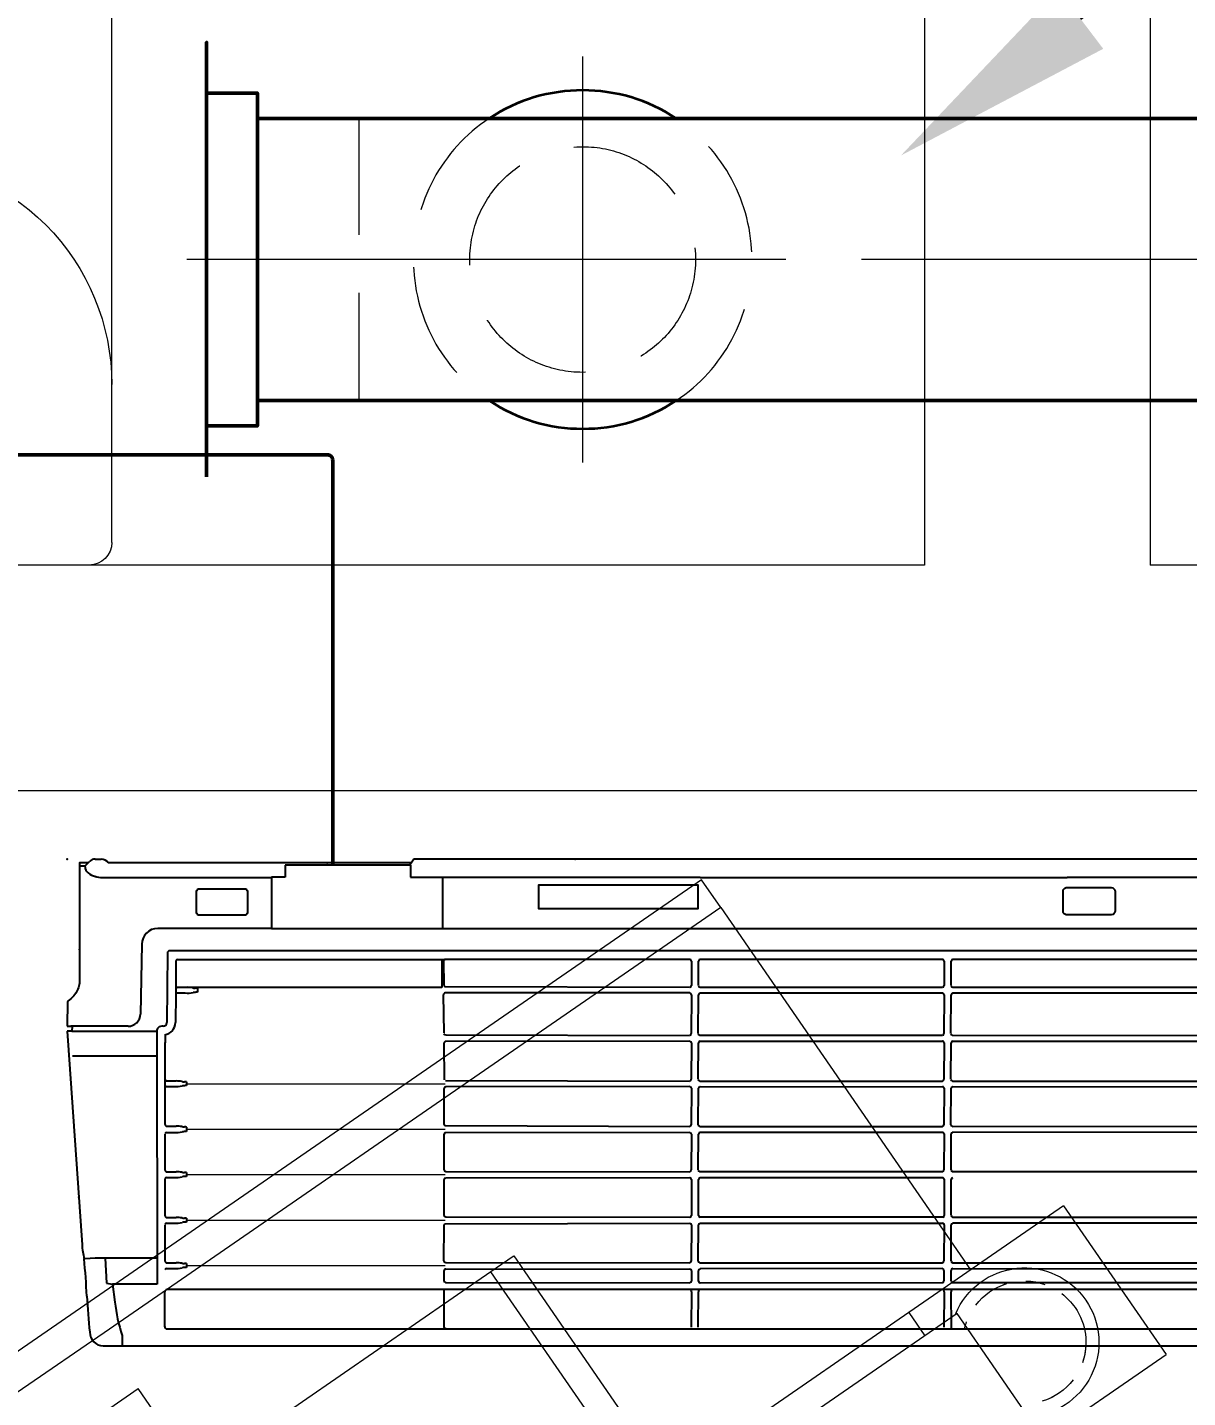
# Model space of a CAD drawing. Header units: millimetres. Extents: x -160614 to 59925, y -157025 to 0.
# Drawn here: x -50250 to -49736, y -112132 to -111524 of the extents above; entities that cross this region are included whole.
import ezdxf
from ezdxf import colors
from ezdxf.entities.mleader import LeaderData, LeaderLine
from ezdxf.math import Vec2, Vec3

# ---------------------------------------------------------------- set-up
doc = ezdxf.new("R2010")
doc.units = ezdxf.units.MM
doc.header["$LTSCALE"] = 8
doc.linetypes.add('AXES', pattern=[50.800000000000004, 31.75, -6.35, 6.35, -6.35])
doc.linetypes.add('CACHE', pattern=[9.524999999999999, 6.35, -3.175])
doc.layers.get('0').update_dxf_attribs({"color": 9, "lineweight": 5})
for name, color, linetype, lineweight in [('72_EGR_EQP_TAG', 9, 'Continuous', 5), ('LOADING', 9, 'Continuous', 5), ('SANIT', 9, 'Continuous', 5), ('Walls', 9, 'Continuous', 5)]:
    doc.layers.add(name, color=color, linetype=linetype, lineweight=lineweight)
for name, color, linetype in [('A-EXH', 1, 'Continuous'), ('A-EXH-registers', 1, 'Continuous'), ('A-EXH-thin', 8, 'Continuous'), ('A-Wall-cmu-patt', 9, 'Continuous'), ('AC-EXHAUST-TXT', 25, 'Continuous'), ('DVM_INDOOR', 9, 'Continuous'), ('DVM_UNIT_BP', 9, 'Continuous'), ('DVM_UNIT_DP', 9, 'Continuous'), ('DVM_UNIT_LP', 9, 'Continuous'), ('REF', 42, 'Continuous')]:
    doc.layers.add(name, color=color, linetype=linetype)
doc.layers.get('0').off()
doc.layers.get('0').freeze()
doc.styles.add('ROMAND', font='romand.shx')

# ---------------------------------------------------------------- blocks, each defined once
blk = doc.blocks.new('mmmm')
at = {"layer": 'DVM_INDOOR', "color": 0}
for p, q in [((118.9183613999255, -9.266134002234267), (118.9183613999242, -9.937961232234292)), ((119.1149681999241, -10.06340630223431), (119.1148974002668, -9.267546620952269)), ((118.9257821999241, -9.273925315992663), (118.9257821999241, -9.674221132234292)), ((118.9463617999242, -9.926362932234289), (118.9463617999242, -9.289498762234292)), ((118.9553617999242, -9.294369432234314), (118.9553617999242, -10.03645283223429)), ((119.0813367599519, -9.72049496902158), (119.0813408999242, -9.621373632206375)), ((119.08373166191, -9.72042436955903), (119.0838050999241, -9.621378432206374)), ((118.9588624999242, -9.62142743223429), (118.9588617999242, -9.72036573223429)), ((118.9701437999241, -9.720365632206374), (118.9701302547888, -9.621392796577732)), ((118.9701437999241, -9.72036573223429), (118.9701302547888, -9.621392896605649)), ((118.9724239959387, -9.720363844327006), (118.9724265999241, -9.621460632206373)), ((118.9895266655992, -9.720552156995241), (118.9895531999242, -9.621460232206372)), ((118.9918646999192, -9.720365732206455), (118.9919170999242, -9.621460232206372)), ((119.007996225952, -9.7205164445029), (119.007996225952, -9.621411029529389)), ((119.0102020999192, -9.720365882234379), (119.0102591999241, -9.62145713220637)), ((119.0263138999241, -9.720516594530826), (119.0261808999242, -9.621456260900072)), ((119.0287543807835, -9.621413039799627), (119.0286591249192, -9.720365882220444)), ((119.0446760807835, -9.621412168493327), (119.0445922950595, -9.720501917835032)), ((119.0628909950595, -9.720501967835034), (119.0628909950595, -9.621525473542599)), ((119.0654411999241, -9.621434832206369), (119.0653885999192, -9.720340832206453)), ((119.0893854895313, -9.72049745462025), (119.0893854895313, -9.621546480644206)), ((118.9257821999241, -9.822427832234292), (118.9257821999241, -9.674221132234292)), ((119.1076594999242, -9.720963432206299), (119.0930404047839, -9.721055846605726)), ((118.9588668911435, -9.724559656669308), (118.9588750999241, -9.822501632234287)), ((118.9694476999241, -9.721064832234292), (118.9595617999242, -9.721064832234292)), ((118.9595617999257, -9.723944932234208), (118.9694476999241, -9.72394493223429)), ((118.9701437999241, -9.822365632206372), (118.9701437999241, -9.724643832206374)), ((118.9701437999241, -9.822365732234289), (118.9701437999241, -9.72464393223429)), ((118.9724239999192, -9.822365732206453), (118.9724239999192, -9.72459366565012)), ((118.9888384855551, -9.721148644502884), (118.9731239999192, -9.721064732206454)), ((118.9731239999208, -9.72394483220637), (118.9888384855551, -9.724028744502883)), ((118.9895266695798, -9.822554044874689), (118.9895266695798, -9.724659411720545)), ((118.9918646999192, -9.822365732206453), (118.9919170999242, -9.724643432206372)), ((119.0072838999241, -9.721148644502884), (118.9925646999192, -9.721064732206456)), ((118.9925646999208, -9.72394483220637), (119.0072838999241, -9.724028744502883)), ((119.0079764999242, -9.8225164445029), (119.0079764999242, -9.724601505456027)), ((119.0102020999192, -9.822365832248332), (119.0102591999242, -9.72464003220643)), ((119.0256212999242, -9.721148794530809), (119.0109020999192, -9.721064882234382)), ((119.0109020999208, -9.723944982234295), (119.0256212999241, -9.724028894530807)), ((119.0263138999241, -9.82251654454478), (119.0263067047888, -9.724609608902167)), ((119.0287119749241, -9.724626882220361), (119.0287401999192, -9.822365982248373)), ((119.0438996950595, -9.721134117835016), (119.0293591249192, -9.721064882220446)), ((119.0293591249208, -9.723944982220361), (119.0438996950595, -9.724014217835014)), ((119.0445805123786, -9.724543505189043), (119.0445927450595, -9.822518617835032)), ((119.0470106749242, -9.724626932220364), (119.0470388999192, -9.822365832220413)), ((119.0476578249208, -9.723945032220364), (119.0623044036932, -9.723912076640332)), ((119.0621983950595, -9.721134167835018), (119.0477709999242, -9.721081632206372)), ((119.0629898085579, -9.72449279101169), (119.0629809222635, -9.822440249109363)), ((119.0654035999192, -9.822365732234369), (119.0654414499242, -9.724601832206373)), ((119.0806291700595, -9.721109067821025), (119.0660885999192, -9.721039832206456)), ((119.0660885999208, -9.723919932206371), (119.0806291700595, -9.723989167821024)), ((119.0813545950595, -9.822541017835032), (119.0813419620022, -9.724549305849854)), ((119.08373486191, -9.72463536955903), (119.0838189749192, -9.822365732178524)), ((119.0886928895313, -9.721129654620235), (119.08443166191, -9.721123369559031)), ((119.0844316619115, -9.724003469558948), (119.0886928895313, -9.724009754620232)), ((119.0894728025406, -9.822438817239743), (119.089378294396, -9.724590468991591)), ((119.0930404047855, -9.723935946605641), (119.1073925352431, -9.724044432206371)), ((118.9183613999242, -9.785817721860116), (118.9183613999242, -9.930723831243215)), ((118.9257821999241, -9.822427832234292), (118.9257821999241, -9.926444527404373)), ((118.9694476999241, -9.823064832234289), (118.9595617999242, -9.82306483223429)), ((118.9595617999257, -9.825944932234208), (118.9694476999241, -9.825944932234288)), ((118.9888384855551, -9.823148644502885), (118.9731239999192, -9.823064732206454)), ((118.9731239999208, -9.82594483220637), (118.9888384855551, -9.826028744502883)), ((119.0072838999241, -9.823148644502885), (118.9925646999192, -9.823064732206456)), ((118.9925646999208, -9.825944832206371), (119.0072838999241, -9.826028744502883)), ((119.0256212999242, -9.823148744544762), (119.0109020999192, -9.823064832248335)), ((119.0109020999208, -9.825944932248248), (119.0256212999241, -9.82602884454476)), ((119.0439001450595, -9.823150817835016), (119.0294401999192, -9.823064982248374)), ((119.0294401999208, -9.82594508224829), (119.0439001450595, -9.826030917835014)), ((119.0622867078602, -9.823039030246276), (119.0477388999192, -9.823064832220416)), ((119.0477388999208, -9.825944932220331), (119.0622867078602, -9.825919130246275)), ((119.0806619950595, -9.823173217835016), (119.0661035999192, -9.82306473223437)), ((119.0661035999208, -9.825944832234285), (119.0806619950594, -9.826053317835015)), ((119.0887802025406, -9.823071017239727), (119.0845189749192, -9.823064732178524)), ((119.0845189749208, -9.82594483217844), (119.0887802025406, -9.825951117239725)), ((119.1073925352431, -9.823164332206373), (119.0930404047839, -9.823055846605726)), ((119.0930404047855, -9.825935946605641), (119.1073925352431, -9.82604443220637)), ((118.9588649999241, -9.826576832234288), (118.9588617999242, -9.925301832234291)), ((118.9698269999242, -9.925295652206373), (118.9701437999241, -9.826643832206374)), ((118.9698269999242, -9.925295752234288), (118.9701437999241, -9.826643932234289)), ((118.9724271999192, -9.826576732206453), (118.9724239999192, -9.925301732206451)), ((118.9892848999242, -9.92512163223427), (118.9895345855551, -9.826727744502882)), ((118.9918678999192, -9.826576732206453), (118.9920306999241, -9.925121632234292)), ((119.0078291999291, -9.92519946453072), (119.0079799999242, -9.826727744502882)), ((119.0102052999192, -9.826576832248332), (119.010377105204, -9.925121732234294)), ((119.0259914999241, -9.925121632234292), (119.0263067047888, -9.82660955891612)), ((119.0287433999192, -9.826576982248373), (119.0288333999241, -9.925121632234292)), ((119.0445062380549, -9.925121732234294), (119.0445850999241, -9.826594832206373)), ((119.0470420999192, -9.826576832220413), (119.0471699999241, -9.925121632234292)), ((119.0627644892874, -9.925217773444484), (119.0629809222517, -9.826569215304279)), ((119.0656575999242, -9.925295792234293), (119.0654409999241, -9.826618032206374)), ((119.0812104999241, -9.92512163223429), (119.0813395999241, -9.826565832234293)), ((119.0839228999241, -9.925121732234294), (119.0838199999241, -9.826502432234292)), ((119.0893972985693, -9.925228279531156), (119.0894722881714, -9.826600186887628)), ((118.9588617999242, -10.03330193223429), (118.9588617999242, -9.925301832234291)), ((118.9256380999242, -9.92644509874026), (118.9463617999242, -9.926362932234289)), ((118.9256380999242, -9.93929553223429), (118.9256380999242, -9.92644509874026)), ((118.9463617999242, -9.995480632234292), (118.9463617999242, -9.926362932234289)), ((118.9588617999242, -9.92670177892658), (118.9701554999241, -9.92670177892658)), ((118.9595556913493, -9.926001805580436), (118.9694708999241, -9.925901702234288)), ((118.9701554999241, -9.92670177892658), (118.9701907999242, -10.03338853223429)), ((118.973132083629, -9.926158086466918), (118.9885865999241, -9.92582173223429)), ((118.9927245913493, -9.925821605580436), (119.0074730999291, -9.925805414530721)), ((119.0110743999242, -9.92582173223429), (119.0253030999241, -9.92582173223429)), ((119.0296454999242, -9.92582173223429), (119.0437019999242, -9.92582173223429)), ((119.0478350999242, -9.925820932234291), (119.0620911999242, -9.925821732234292)), ((119.0663873999242, -9.925821732234292), (119.0804662999241, -9.926026832234292)), ((119.0846313999242, -9.92582173223429), (119.0887071999241, -9.925821732234292)), ((119.0925396999241, -9.925901792234292), (119.1068999470414, -9.92590179174318)), ((118.9183613999242, -9.937961232234292), (118.9208617999242, -9.93958363223429)), ((118.9198617999242, -9.93893477605128), (118.9198617999242, -10.06142173223429)), ((118.9208617999242, -9.939378932234293), (118.9256380999242, -9.93929553223429)), ((118.9208617999242, -9.939378932234293), (118.9208617999242, -9.989878132234292)), ((118.9208617999242, -9.989878132234292), (118.9256380999242, -9.989961532234291)), ((118.9256380999242, -9.989961532234291), (118.9256380999242, -9.995432144029678)), ((118.9256380999242, -9.995432144029678), (118.9463617999242, -9.995480632234292)), ((118.9257821999241, -10.06378623223429), (118.9257821999241, -9.995432481187148)), ((118.9463617999242, -9.995480632234292), (118.9463617999242, -10.04134473223429)), ((118.9701536169814, -10.03409437326685), (118.9701277392322, -10.02954877226466)), ((118.9704872997154, -10.02538145343031), (118.9721611996873, -10.02538140343031)), ((118.9723998889554, -10.03411396057275), (118.9723871997155, -10.03034246343031)), ((119.0082952999242, -10.02971228969075), (119.0098429999241, -10.02971223969074)), ((119.0265438664967, -10.02971228223429), (119.0284046999241, -10.0297122221182)), ((119.0449806999873, -10.02971228223429), (119.0465283999873, -10.02971223223429)), ((119.0634227525945, -10.02971228223429), (119.0649704525945, -10.02971223223429)), ((119.0817239999873, -10.02971228223429), (119.0832716999873, -10.02971223223429)), ((118.9595556913493, -10.03400190558044), (118.9695388141602, -10.03408715095198)), ((118.9694531996429, -10.03408826450235), (118.9731081998392, -10.0341201419763)), ((118.9731081998392, -10.0341201419763), (118.9844053999241, -10.03421873223429)), ((119.0079575999242, -10.03771954969074), (119.0079357394409, -10.03387960852509)), ((119.0101951999241, -10.03771945969073), (119.0101951999241, -10.03467329969074)), ((119.0262061664967, -10.03771954223429), (119.0261843060134, -10.03387960106864)), ((119.0287568999241, -10.03771953223427), (119.0287568999241, -10.03467337223429)), ((119.0446429999873, -10.03771954223429), (119.0446211395041, -10.03387960106864)), ((119.0468805999873, -10.03771945223427), (119.0468805999873, -10.03467329223429)), ((119.0630850525945, -10.03771954223429), (119.0630631921112, -10.03387960106864)), ((119.0653226525945, -10.03771945223427), (119.0653226525945, -10.03467329223429)), ((119.0813862999873, -10.03771954223429), (119.0813644395041, -10.03387960106864)), ((119.0836238999873, -10.03771945223427), (119.0836238999873, -10.03467329223429)), ((118.9563530733978, -10.03747409415744), (118.9843748999241, -10.03771863223429)), ((118.9878617999242, -10.04175233223429), (119.0899818999242, -10.04162653223429)), ((118.9878617999242, -10.05333520849206), (118.9878617999242, -10.04175233223429)), ((118.9893140020215, -10.03842120367593), (118.9925018999242, -10.03841626969074)), ((119.0072602361591, -10.03841955216295), (118.992415850816, -10.03840245641788)), ((118.9978909999242, -10.04175233223429), (118.9978917999242, -10.07577313223429)), ((119.0072690512265, -10.03852713223429), (119.0109134999242, -10.03852713223429)), ((119.0255142999242, -10.03841949969075), (119.0107375345606, -10.03841949969075)), ((119.0439523427499, -10.03841949969074), (119.0294196999242, -10.03841954969075)), ((119.0624193713406, -10.03841888523862), (119.0474229346238, -10.03840244227836)), ((119.0806944999241, -10.03841949969075), (119.0660569999241, -10.03841949969075)), ((119.0794922999242, -10.04183553223429), (119.0795301468582, -10.06665594988979)), ((119.0899818999242, -10.04162653223429), (119.0899818999242, -10.05958293223429)), ((118.9527483592823, -10.04784374225281), (118.9809490619563, -10.04833599375851)), ((118.9858617999242, -10.05333523223429), (118.9858617999242, -10.07645363223429)), ((118.9878617999242, -10.07600910223429), (118.9878617999242, -10.05333523223429)), ((119.1107362999241, -10.05575963223429), (119.1145353999242, -10.05573908381044)), ((119.0794922999242, -10.06264903223429), (119.0896185999242, -10.06199453223429)), ((119.0896185999242, -10.06199453223429), (119.0899818999242, -10.05958293223429)), ((119.0899818999242, -10.05958293223429), (119.0972312999242, -10.05867333223429)), ((118.9183617999242, -10.06667913223429), (118.9183617999242, -10.06416443223424)), ((118.9208617999242, -10.07042183223429), (118.9192404999241, -10.06880053223429)), ((119.0795301468582, -10.06665594988979), (119.0797389999241, -10.07065043223429)), ((118.9212015999241, -10.07039833223429), (118.9212015999241, -10.07292173223429)), ((118.9878617999242, -10.07792170223429), (119.0740709999242, -10.07189338223429)), ((118.9760043999237, -10.07783095223408), (118.9858617999242, -10.07792174223429)), ((118.9858617999242, -10.07597416223429), (118.9878617999242, -10.07600910223429)), ((118.9858617999242, -10.07792174223429), (118.9858617999242, -10.07597416223429)), ((118.9878617999242, -10.07600910223429), (118.9878617999242, -10.07792170223429))]:
    blk.add_line(p, q, dxfattribs=at)
at = {"layer": 'DVM_INDOOR', "color": 0, "lineweight": 0}
for p, q in [((119.0090691499242, -10.02971226469075), (119.0090691499242, -9.925320384722353)), ((119.0274742832104, -10.02971225217625), (119.0274742832104, -9.925320372207855)), ((119.0457545499873, -10.02971225723429), (119.0457545499873, -9.925320377265898)), ((119.0641966025945, -10.02971225723429), (119.0641966025945, -9.925320377265898)), ((119.0824978499873, -10.02971225723429), (119.0824978499873, -9.925320377265898))]:
    blk.add_line(p, q, dxfattribs=at)
at = {"layer": 'DVM_INDOOR', "color": 0}
for points in [[(119.0921995999242, -9.293316352294758), (119.0921994999241, -10.03752723229476, 0.4165650348488436), (119.0932578555747, -10.03857713223429), (119.1070196999242, -10.03857713223429, 0.4141745104832969), (119.1080697999282, -10.03752717223429), (119.1080697999242, -9.293316312234293, 0.4142213729846091), (119.1070198119243, -9.292266352234131), (119.0932594999241, -9.29226635223429, 0.4100741874679012), (119.0921995724927, -9.293311383294913, 0.4100741874679012)], [(118.9298704258241, -9.674378132234292), (118.9298704258241, -9.656465432234292, -0.414213562373095), (118.9314053999241, -9.654930458134292), (118.9393181999242, -9.654930458134292, -0.4142086203632782), (118.9408531999241, -9.656465432234292), (118.9408531999241, -9.674378132234292, -0.414213562373095), (118.9393181999242, -9.67591313223429), (118.9314053999241, -9.67591313223429, -0.414218504400182), (118.9298704258241, -9.674378132234292, 8.436553286073726e-06)], [(118.9303365766279, -10.02454254650379), (118.9303365766279, -10.00630650481881, -0.4026137268762937), (118.9314156579167, -10.00518363628322), (118.9399285657078, -10.00518363628322, -0.4449267330822314), (118.9410514342433, -10.00630650481881), (118.9410514342433, -10.02454254650379, -0.414234498250559), (118.9399285657078, -10.02566533478068), (118.9314156579167, -10.02566533478068, -0.4425506072560349), (118.9303365766279, -10.02454254650379)], [(118.9198617999242, -10.06942177096629), (118.9198617999242, -10.07292180223429), (118.9672275999242, -10.07292194223429, -0.1261767552943001), (118.9719902087055, -10.07414326215731, -0.1228802749812395), (118.9755825999242, -10.07746712223429, 0.1414693895722469), (118.9760082516457, -10.07783174879674)]]:
    blk.add_lwpolyline(points, format="xyb", dxfattribs=at)
blk.add_lwpolyline([(118.9294054999242, -9.823350032234291), (118.9384407999242, -9.823352732234293), (118.9384407999242, -9.887490632234291), (118.9287898999241, -9.887493732234292), (118.9287898999241, -9.823349832234289), (118.9294054999242, -9.823350032234291)], dxfattribs=at)
for centre, radius, start, end in [((118.9595613308659, -9.72036530124826), 0.0006995311432915249, 180.0434909321025, 270.0384186738708), ((118.9694437974534, -9.72036329257565), 0.0006999355814824518, 273.4481837163787, 354.322852549522), ((118.9694437974534, -9.720363392603568), 0.0006999355814824518, 273.4481837163787, 354.322852549522), ((118.973123530861, -9.720365201220423), 0.0006995311432915249, 180.0434909321025, 270.0384186738708), ((118.9888345830844, -9.72044720487216), 0.0006999355814824518, 273.4481837163787, 354.322852549522), ((118.992564230861, -9.720365201220424), 0.0006995311432915249, 180.0434909321025, 270.0384186738708), ((119.0072799974534, -9.72044720487216), 0.0006999355814824518, 273.4481837163787, 354.322852549522), ((119.010901630861, -9.720365351248349), 0.0006995311432915249, 180.0434909321025, 270.0384186738708), ((119.0256173974534, -9.720447354900084), 0.0006999355814824518, 273.4481837163787, 354.322852549522), ((119.029358655861, -9.720365351234413), 0.0006995311432915249, 180.0434909321025, 270.0384186738708), ((119.0438957925887, -9.720432678204292), 0.0006999355814824518, 273.4481837163787, 354.322852549522), ((119.0477705308659, -9.720382101220341), 0.0006995311432915249, 180.0434909321025, 270.0384186738708), ((119.0621944925887, -9.720432728204294), 0.0006999355814824518, 273.4481837163787, 354.322852549522), ((119.066088130861, -9.720340301220423), 0.0006995311432915249, 180.0434909321025, 270.0384186738708), ((119.0806252675887, -9.720407628190301), 0.0006999355814824518, 273.4481837163787, 354.322852549522), ((119.0844311928518, -9.720423838572998), 0.0006995311432915249, 180.0434909321025, 270.0384186738708), ((119.0886889870606, -9.72042821498951), 0.0006999355814824518, 273.4481837163787, 354.322852549522), ((119.0929063868349, -9.720368943547939), 0.0006998547145344428, 172.3726353458215, 281.0399827033374), ((118.9595615858069, -9.724644828939534), 0.000699896738079889, 89.98247167908974, 174.424778858718), ((118.96944222782, -9.724646132418142), 0.000701321560304875, 9.9006846475682, 89.55294166001964), ((118.96944222782, -9.724646232446059), 0.000701321560304875, 9.9006846475682, 89.55294166001964), ((118.973123785802, -9.724644728911697), 0.000699896738079889, 89.98247167908974, 174.424778858718), ((118.988833013451, -9.724730044714653), 0.000701321560304875, 9.9006846475682, 89.55294166001964), ((118.9925328059607, -9.724562599016716), 0.0006185895703545696, 87.04456733504412, 185.9509183119715), ((119.00727842782, -9.724730044714654), 0.000701321560304875, 9.9006846475682, 89.55294166001964), ((119.0108702059607, -9.72456274904464), 0.0006185895703545696, 87.04456733504412, 185.9509183119715), ((119.02561582782, -9.724730194742579), 0.000701321560304875, 9.9006846475682, 89.55294166001964), ((119.0293272309607, -9.724562749030705), 0.0006185895703545696, 87.04456733504412, 185.9509183119715), ((119.0438942229553, -9.724715518046786), 0.000701321560304875, 9.9006846475682, 89.55294166001964), ((119.0476259309607, -9.724562799030705), 0.0006185895703545696, 87.04456733504412, 185.9509183119715), ((119.0622989315891, -9.724613376852101), 0.000701321560304875, 9.9006846475682, 89.55294166001964), ((119.0660567059607, -9.724537699016714), 0.0006185895703545696, 87.04456733504412, 185.9509183119715), ((119.0806236979553, -9.724690468032795), 0.000701321560304875, 9.9006846475682, 89.55294166001964), ((119.0844314477927, -9.724703366264274), 0.000699896738079889, 89.98247167908974, 174.424778858718), ((119.0886874174272, -9.724711054832003), 0.000701321560304875, 9.9006846475682, 89.55294166001964), ((119.0929571576827, -9.724713293668806), 0.0007817918755797954, 83.88741728167412, 165.70088231311), ((118.9595613308659, -9.82236530124826), 0.0006995311432915249, 180.0434909321025, 270.0384186738708), ((118.9595615858069, -9.826644828939534), 0.000699896738079889, 89.98247167908974, 174.424778858718), ((118.96944222782, -9.826646132418142), 0.000701321560304875, 9.9006846475682, 89.55294166001964), ((118.96944222782, -9.826646232446059), 0.000701321560304875, 9.9006846475682, 89.55294166001964), ((118.9694437974534, -9.82236329257565), 0.0006999355814824518, 273.4481837163787, 354.322852549522), ((118.9694437974534, -9.822363392603565), 0.0006999355814824518, 273.4481837163787, 354.322852549522), ((118.973123530861, -9.822365201220423), 0.0006995311432915249, 180.0434909321025, 270.0384186738708), ((118.973123785802, -9.826644728911697), 0.000699896738079889, 89.98247167908974, 174.424778858718), ((118.988833013451, -9.826730044714651), 0.000701321560304875, 9.9006846475682, 89.55294166001964), ((118.9888345830844, -9.82244720487216), 0.0006999355814824518, 273.4481837163787, 354.322852549522), ((118.992564230861, -9.822365201220425), 0.0006995311432915249, 180.0434909321025, 270.0384186738708), ((118.9925644858019, -9.826644728911699), 0.000699896738079889, 89.98247167908974, 174.424778858718), ((119.00727842782, -9.826730044714655), 0.000701321560304875, 9.9006846475682, 89.55294166001964), ((119.0072799974534, -9.82244720487216), 0.0006999355814824518, 273.4481837163787, 354.322852549522), ((119.010901630861, -9.822365301262302), 0.0006995311432915249, 180.0434909321025, 270.0384186738708), ((119.010901885802, -9.826644828953576), 0.000699896738079889, 89.98247167908974, 174.424778858718), ((119.02561582782, -9.826730144756532), 0.000701321560304875, 9.9006846475682, 89.55294166001964), ((119.0256173974534, -9.822447304914038), 0.0006999355814824518, 273.4481837163787, 354.322852549522), ((119.029439730861, -9.822365451262343), 0.0006995311432915249, 180.0434909321025, 270.0384186738708), ((119.029439985802, -9.826644978953617), 0.000699896738079889, 89.98247167908974, 174.424778858718), ((119.0438946729553, -9.826732218046786), 0.000701321560304875, 9.9006846475682, 89.55294166001964), ((119.0438962425887, -9.822449378204292), 0.0006999355814824518, 273.4481837163787, 354.322852549522), ((119.047738430861, -9.822365301234385), 0.0006995311432915249, 180.0434909321025, 270.0384186738708), ((119.047738685802, -9.826644828925659), 0.000699896738079889, 89.98247167908974, 174.424778858718), ((119.0622810786687, -9.82662085375479), 0.0007017460866991923, 4.2199621482409, 89.54038593187487), ((119.0622828053895, -9.822337590615552), 0.0006999355814824518, 273.4481837163787, 354.322852549522), ((119.066103130861, -9.822365201248338), 0.0006995311432915249, 180.0434909321025, 270.0384186738708), ((119.066103385802, -9.826644728939613), 0.000699896738079889, 89.98247167908974, 174.424778858718), ((119.0806565229553, -9.826754618046785), 0.000701321560304875, 9.9006846475682, 89.55294166001964), ((119.0806580925887, -9.822471778204292), 0.0006999355814824518, 273.4481837163787, 354.322852549522), ((119.084518505861, -9.822365201192492), 0.0006995311432915249, 180.0434909321025, 270.0384186738708), ((119.084518760802, -9.826644728883766), 0.000699896738079889, 89.98247167908974, 174.424778858718), ((119.0887747304364, -9.826652417451497), 0.000701321560304875, 9.9006846475682, 89.55294166001964), ((119.0887763000698, -9.822369577609003), 0.0006999355814824518, 273.4481837163787, 354.322852549522), ((119.0929571576827, -9.826713293668806), 0.0007817918755797954, 83.88741728167412, 165.70088231311), ((119.0929063868349, -9.82236894354794), 0.0006998547145344428, 172.3726353458215, 281.0399827033374), ((118.9595515727994, -9.925306042331368), 0.0006897857234468317, 179.6502938762108, 270.8495283949654), ((118.9691168014897, -9.92528601537524), 0.0007101639584782467, 299.9084143656617, 359.2216731041816), ((118.9691168014897, -9.92528611540316), 0.0007101639584782467, 299.9084143656617, 359.2216731041816), ((118.9731137727944, -9.925305942303531), 0.0006897857234468317, 179.6502938762108, 270.8495283949654), ((118.9885239726843, -9.925092549288534), 0.0007614828179331575, 286.7477003686853, 357.8111976024346), ((118.9927204727993, -9.925125842331369), 0.0006897857234468317, 179.6502938762108, 270.8495283949654), ((119.0110668780792, -9.925125942331372), 0.0006897857234468317, 179.6502938762108, 270.8495283949654), ((119.025439733277, -9.925267582782585), 0.0005707433709222405, 256.1500067017942, 14.8162582653296), ((119.0295442981593, -9.92511796316778), 0.0007110082251242166, 180.3037273095312, 278.1830185553523), ((119.0435771854452, -9.924863230386421), 0.0009665942512321169, 277.4192114546181, 344.4944163862573), ((119.0478674618705, -9.92512599822912), 0.0006957346375587449, 182.8157008428413, 270.0772514797922), ((119.0620747369113, -9.925127686259447), 0.0006961884737242162, 274.4962034865502, 0.490017695200469), ((119.0662983038033, -9.925179170284933), 0.0006487094708012265, 189.0106655331308, 277.8941632268781), ((119.0802887002945, -9.925122295675491), 0.0009217998018832991, 281.106237800774, 0.03502149240934675), ((119.0845150835952, -9.925230893767024), 0.0006021790288479775, 169.5461430974074, 281.1372004253112), ((119.0883794757601, -9.924742668774659), 0.001127732715493626, 286.8941480039722, 334.4938469244202), ((119.0925603638357, -9.925556702577312), 0.0003457077791950044, 187.4825712320464, 266.573229960298), ((119.107039633413, -9.925059025659362), 0.0008745025590339209, 259.5674421859364, 10.36522297069861), ((119.0049095161494, -10.03160379653167), 0.03484243289806461, 172.7898587990234, 176.6187036691161), ((118.9671722428137, -10.02632497371818), 0.003297296072863303, 344.056360394298, 1.512103703930051), ((118.9957366963915, -10.02636728645488), 0.02526863664394459, 177.7639760201618, 179.7067650091478), ((118.9826280946924, -10.02557726151084), 0.01046872637197024, 178.9282716482809, 188.3030218656881), ((118.9617044109557, -10.02913499337839), 0.0107508120443183, 353.5512572535138, 10.77551227886664), ((119.0049802430224, -10.03065580997862), 0.003297296072863303, 344.056360394298, 1.512103703930051), ((119.0335446966002, -10.03069812271532), 0.02526863664394459, 177.7639760201618, 179.7067650091478), ((119.0203098949292, -10.02990809777128), 0.01046872637197024, 178.9282716482809, 188.3030218656881), ((119.0232288095949, -10.03065580252216), 0.003297296072863303, 344.056360394298, 1.512103703930051), ((119.0517932631728, -10.03069811525887), 0.02526863664394459, 177.7639760201618, 179.7067650091478), ((119.0388715949292, -10.02990817031482), 0.01046872637197024, 178.9282716482809, 188.3030218656881), ((119.0416656430856, -10.03065580252216), 0.003297296072863303, 344.056360394298, 1.512103703930051), ((119.0702300966634, -10.03069811525887), 0.02526863664394459, 177.7639760201618, 179.7067650091478), ((119.0569952949924, -10.02990809031482), 0.01046872637197024, 178.9282716482809, 188.3030218656881), ((119.0601076956927, -10.03065580252216), 0.003297296072863303, 344.056360394298, 1.512103703930051), ((119.0886721492706, -10.03069811525887), 0.02526863664394459, 177.7639760201618, 179.7067650091478), ((119.0754373475995, -10.02990809031482), 0.01046872637197024, 178.9282716482809, 188.3030218656881), ((119.0784089430855, -10.03065580252216), 0.003297296072863303, 344.056360394298, 1.512103703930051), ((119.1069733966634, -10.03069811525887), 0.02526863664394459, 177.7639760201618, 179.7067650091478), ((119.0937385949924, -10.02990809031482), 0.01046872637197024, 178.9282716482809, 188.3030218656881), ((118.9595617999242, -10.03330193223429), 0.0007000000000012704, 180, 269.5000000001385), ((118.969491258594, -10.03338975817323), 0.0006995424044054261, 266.8812548844691, 0.1004101580624941), ((118.9843616836706, -10.03921866462982), 0.005000133406303638, 7.930048841831015, 89.49868115798749), ((119.0427175163581, -10.03593463279211), 0.03484243289806461, 172.7898587990234, 176.6187036691161), ((118.9994251906823, -10.03388431965928), 0.01079886978160271, 355.810159670177, 12.99597362574209), ((119.0609660829306, -10.03593462533566), 0.03484243289806461, 172.7898587990234, 176.6187036691161), ((119.0179868906823, -10.03388439220283), 0.01079886978160271, 355.810159670177, 12.99597362574209), ((119.0794029164213, -10.03593462533566), 0.03484243289806461, 172.7898587990234, 176.6187036691161), ((119.0361105907455, -10.03388431220283), 0.01079886978160271, 355.810159670177, 12.99597362574209), ((119.0978449690284, -10.03593462533566), 0.03484243289806461, 172.7898587990234, 176.6187036691161), ((119.0545526433526, -10.03388431220283), 0.01079886978160271, 355.810159670177, 12.99597362574209), ((119.1161462164213, -10.03593462533566), 0.03484243289806461, 172.7898587990234, 176.6187036691161), ((119.0728538907455, -10.03388431220283), 0.01079886978160271, 355.810159670177, 12.99597362574209), ((118.9528617999242, -10.04134473223429), 0.006500000000001364, 180, 269.000000000129), ((118.9563619586305, -10.03647375606598), 0.001000377551016374, 178.8015178127406, 269.4910985862882), ((118.9843618737523, -10.0392185018422), 0.001499926172142098, 359.9988390503309, 89.50240614134499), ((118.988506153458, -10.03948543228539), 0.002657788779177111, 174.2365395543968, 219.2365359443274), ((118.9878617925805, -10.03975234996339), 0.001999982270915064, 224.9997860088414, 270.0002103818326), ((119.0072624581936, -10.03772930969702), 0.0006902120188054008, 270.3722686996984, 0.81769504273754), ((119.0108957546642, -10.03771999561194), 0.0007005549450192193, 179.956168997103, 256.9471531309003), ((119.0255110247661, -10.03772930224057), 0.0006902120188054008, 270.3722686996984, 0.81769504273754), ((119.0294574546642, -10.03772006815549), 0.0007005549450192193, 179.956168997103, 256.9471531309003), ((119.0439478582568, -10.03772930224057), 0.0006902120188054008, 270.3722686996984, 0.81769504273754), ((119.0475811547274, -10.03771998815549), 0.0007005549450192193, 179.956168997103, 256.9471531309003), ((119.0623899108639, -10.03772930224057), 0.0006902120188054008, 270.3722686996984, 0.81769504273754), ((119.0660232073345, -10.03771998815549), 0.0007005549450192193, 179.956168997103, 256.9471531309003), ((119.0806911582568, -10.03772930224057), 0.0006902120188054008, 270.3722686996984, 0.81769504273754), ((119.0843244547274, -10.03771998815549), 0.0007005549450192193, 179.956168997103, 256.9471531309003), ((118.980861865848, -10.05333520526411), 0.004999934076175603, 359.9996909404017, 89.00030721948893), ((119.0891221804661, -9.988332131684372), 0.07080707812915403, 276.5761787223426, 287.7735100695203), ((118.9217653087659, -10.06424430302496), 0.003404445884258443, 123.9952673857208, 178.6556757629663), ((118.9132234631941, -10.06329677986902), 0.01256827083860484, 344.2087150449109, 357.7681378401393), ((119.1093656957287, -10.06318752531129), 0.005606774170767329, 270.7317451356478, 357.7637448841945), ((118.9212475805785, -10.06670185187474), 0.002885870088381178, 179.5489218443241, 226.1862417307156), ((118.9214497392127, -10.06767544727707), 0.00303755105939813, 269.6220063584919, 324.0252465044385), ((118.9181912177163, -10.06477672261958), 0.007390009252593641, 320.6761620143592, 346.105789205498), ((119.0819517218698, -9.811577500028303), 0.2586839973311338, 272.8518748605004, 276.0911715996664), ((119.073667350187, -10.05025139454136), 0.02164575164810523, 271.0685129966103, 286.2910709842659), ((119.1680189161711, -11.19085784089619), 1.12330407549111, 93.736148444105, 94.50747716834583)]:
    blk.add_arc(centre, radius, start, end, dxfattribs=at)
at = {"layer": 'DVM_UNIT_BP'}
blk.add_point((118.9183617999242, -10.07792007849789), dxfattribs=at)
at = {"layer": 'DVM_UNIT_DP'}
for p in [(118.9198617999242, -9.972921732234292), (119.0548617999242, -10.07323651265935)]:
    blk.add_point(p, dxfattribs=at)
at = {"layer": 'DVM_UNIT_LP'}
for p in [(118.9183613999243, -9.87281076441709), (118.9548617999242, -10.07292168223429)]:
    blk.add_point(p, dxfattribs=at)
blk = doc.blocks.new('WC manta')
at = {"layer": 'SANIT'}
for p, q in [((-0.1200000000000032, 0.1899999999999835), (0.4100000000000383, 0.1899999999998698)), ((-0.1300000000000026, 0.1799999999999784), (-0.1300000000000021, -0.1800000000000352))]:
    blk.add_line(p, q, dxfattribs=at)
for centre, radius, start, end in [((-0.1200000000000028, 0.1799999999999784), 0.01, 90.00000000000281, 180), ((-0.05000000000000249, 0.08999999999997499), 0.1, 0, 90.0000000000015)]:
    blk.add_arc(centre, radius, start, end, dxfattribs=at)
blk = doc.blocks.new('ME15657-P')
for p, q in [((0.03999999999996362, 0.8841195715444883), (-0.03999999999996362, 0.8841195715444883)), ((-0.03999999999996362, 0.8691195715446156), (-0.03999999999996362, 0.8841195715444883)), ((0.03999999999996362, 0.8841195715444883), (0.03999999999996362, 0.8691195715446156)), ((-0.03999999999996362, 0.8008874166985152), (-0.03999999999996362, 0.8691195715446156)), ((0.03999999999996362, 0.8691195715446156), (0.03999999999996362, 0.8008874166985152)), ((0.2350000000001273, 0.8341437185781615), (0.03999999999996362, 0.8341437185781615)), ((0.2350000000001273, 0.8341437185781615), (0.2350000000001273, 0.7741437185782161)), ((0.2350000000001273, 0.8341437185781615), (0.25, 0.8341437185781615)), ((0.25, 0.8341437185781615), (0.25, 0.6341437185783434)), ((-0.03351383024983079, 0.8181922567864603), (0.02750558556317628, 0.8181922567864603)), ((0.02750558556317628, 0.8181922567864603), (0.02750558556317628, 0.5962845839039801)), ((0.03999999999996362, 0.8008874166985152), (0.02750558556317628, 0.8008874166985152)), ((0.03999999999996362, 0.8008874166985152), (0.03999999999996362, 0.57464265894032)), ((0.2350000000001273, 0.7741437185782161), (0.2350000000001273, 0.5052097357561252)), ((0.1599999999998545, 0.6709881670271898), (0.03999999999996362, 0.6709881670271898)), ((0.1599999999998545, 0.6709881670271898), (0.1599999999998545, 0.6707157599053062)), ((0.1599999999998545, 0.6707157599053062), (0.1599999999998545, 0.658695690508921)), ((0.03999999999996362, 0.658695690508921), (0.1599999999998545, 0.658695690508921)), ((0.1599999999998545, 0.658695690508921), (0.1599999999998545, 0.5007048020047478)), ((0.25, 0.6341437185783434), (0.25, 0.4558565480579091)), ((0.2350000000001273, 0.5052097357561252), (0.2350000000001273, 0.455602047924458)), ((-0.2039314390194704, 0.5007048020047478), (0.2060685609808388, 0.5007048020047478)), ((0.2060685609808388, 0.4607048020047841), (0.2060685609808388, 0.5007048020047478))]:
    blk.add_line(p, q)
for radius, start, end in [(0.03301296234130822, 90, 212.0543535815752), (0.03301296234130905, 327.3075573014079, 90), (0.02721488737423496, 90, 144.0000000048557), (0.02721488737423488, 72.00000000239405, 90), (0.02721488737423479, 125.9999999951443, 144.0000000048557), (0.02721488737423552, 35.99999999514432, 54.00000000485569), (0.02721488737423417, 162.000000002394, 197.999999997606), (0.02721488737423531, 0, 17.99999999760596), (0.02721488737423531, 342.000000002394, 17.99999999760596), (0.02721488737423417, 180, 197.999999997606), (0.02721488737423499, 318.3903482194836, 324.0000000048557), (0.0272148873742352, 318.3903482194836, 324.0000000048557)]:
    blk.add_arc((0, 0.8355262030145241), radius, start, end)
blk = doc.blocks.new('1stF')
at = {"layer": 'Walls', "color": 9}
for p, q in [((-49852.34296296962, -109942.6130425819, 0.1044569282078957), (-49852.34296296962, -111762.613042568, 0.1044569282078957)), ((-49752.34296296962, -109942.6130425818, 0.1044569282078957), (-49752.34296296962, -111762.613042568, 0.1044569282078957)), ((-49852.34296296962, -111762.613042568, 0.1044569282078957), (-51552.34296296962, -111762.6130425682, 0.1044569282078957)), ((-49652.34296296962, -111762.613042568, 0.1044569282078957), (-49752.34296296962, -111762.613042568, 0.1044569282078957)), ((-49652.34296296962, -111862.613042568, 0.1044569282078957), (-51552.34296296962, -111862.613042568, 0.1044569282078957))]:
    blk.add_line(p, q, dxfattribs=at)
at = {"layer": 'LOADING', "color": 9, "xscale": -1000, "yscale": 999.9999999999998, "zscale": 999.9999999999999, "rotation": 304.5943851136899}
blk.add_blockref('ME15657-P', (-50495.8222540039, -112581.4763518426), dxfattribs=at)
at = {"layer": 'SANIT', "color": 9, "xscale": -999.9999999999995, "yscale": 999.9999999999995, "zscale": 999.9999999999995, "rotation": 270}
blk.add_blockref('WC manta', (-50402.34296296962, -111632.613042568, 0.1044569282078957), dxfattribs=at)
blk = doc.blocks.new('HVACFF')
at = {"layer": 'A-EXH', "lineweight": 50, "ltscale": 1.014}
for p, q in [((-50003.75152695872, -111564.7481172558), (-50147.86900747515, -111564.7481172558)), ((-50003.75152695872, -111564.7481172558), (-50147.86900747515, -111564.7481172558)), ((-48386.41472718067, -111564.7481172558), (-50003.75152695872, -111564.7481172558)), ((-48386.41472718067, -111564.7481172558), (-50003.75152695872, -111564.7481172558)), ((-50003.75152695872, -111689.7481172558), (-50147.86900747515, -111689.7481172558)), ((-50003.75152695872, -111689.7481172558), (-50147.86900747515, -111689.7481172558)), ((-48386.41472718067, -111689.7481172558), (-50003.75152695872, -111689.7481172558)), ((-48386.41472718067, -111689.7481172558), (-50003.75152695872, -111689.7481172558))]:
    blk.add_line(p, q, dxfattribs=at)
blk.add_lwpolyline([(-50170.36900747515, -111723.4981172558), (-50170.36900747515, -111700.9981172558), (-50147.86900747515, -111700.9981172558), (-50147.86900747515, -111553.4981172558), (-50170.36900747515, -111553.4981172558), (-50170.36900747515, -111530.9981172558), (-50170.36900747515, -111700.9981172558)], dxfattribs=at)
blk.add_lwpolyline([(-50170.36900747515, -111723.4981172558), (-50170.36900747515, -111700.9981172558), (-50147.86900747515, -111700.9981172558), (-50147.86900747515, -111553.4981172558), (-50170.36900747515, -111553.4981172558), (-50170.36900747515, -111530.9981172558), (-50170.36900747515, -111700.9981172558)], dxfattribs=at)
at = {"layer": 'A-EXH-registers', "linetype": 'CACHE', "lineweight": 20, "ltscale": 1.014}
blk.add_circle((-50003.75152695872, -111627.2481172558), 50.000000000006, dxfattribs=at)
blk.add_circle((-50003.75152695872, -111627.2481172558), 50.000000000006, dxfattribs=at)
at = {"layer": 'A-EXH-registers', "lineweight": 35, "ltscale": 1.014}
for radius, start, end in [(74.99999999995882, 56.44269023710218, 123.5573097628978), (74.99999999995882, 56.44269023710218, 123.5573097628978), (75.0000000000614, 236.4426902371022, 303.5573097628978), (75.0000000000614, 236.4426902371022, 303.5573097628978)]:
    blk.add_arc((-50003.75152695872, -111627.2481172558), radius, start, end, dxfattribs=at)
at = {"layer": 'A-EXH-registers', "linetype": 'CACHE', "lineweight": 20, "ltscale": 1.014}
for start, end in [(123.5573097628978, 236.4426902371022), (123.5573097628978, 236.4426902371022), (303.5573097628978, 56.44269023710218), (303.5573097628978, 56.44269023710218)]:
    blk.add_arc((-50003.75152695872, -111627.2481172558), 74.99999999998255, start, end, dxfattribs=at)
at = {"layer": 'A-EXH-thin', "linetype": 'AXES', "lineweight": 20, "ltscale": 1.014}
for p, q in [((-50003.75152695872, -111537.2481172558), (-50003.75152695872, -111717.2481172558)), ((-50003.75152695872, -111537.2481172558), (-50003.75152695872, -111717.2481172558)), ((-50003.75152695872, -111627.2481172558), (-50179.11900747515, -111627.2481172558)), ((-50003.75152695872, -111627.2481172558), (-50179.11900747515, -111627.2481172558)), ((-49913.75152695127, -111627.2481172558), (-50093.75152695127, -111627.2481172558)), ((-49913.75152695127, -111627.2481172558), (-50093.75152695127, -111627.2481172558)), ((-48386.41472718067, -111627.2481172558), (-50003.75152695872, -111627.2481172558)), ((-48386.41472718067, -111627.2481172558), (-50003.75152695872, -111627.2481172558))]:
    blk.add_line(p, q, dxfattribs=at)
at = {"layer": 'A-EXH-thin', "linetype": 'CACHE', "lineweight": 20, "ltscale": 1.014}
blk.add_line((-50102.8690074677, -111564.7481172558), (-50102.8690074677, -111689.7481172558), dxfattribs=at)
blk.add_line((-50102.8690074677, -111564.7481172558), (-50102.8690074677, -111689.7481172558), dxfattribs=at)
at = {"layer": 'REF', "lineweight": 50}
for p, q in [((-51522.36387871573, -111713.7236304892), (-50116.95553816529, -111713.7236304892)), ((-51522.36387871573, -111713.7236304892), (-50116.95553816529, -111713.7236304892)), ((-50114.45553816529, -111716.2236304892), (-50114.4555381653, -111895.6707874999)), ((-50114.45553816529, -111716.2236304892), (-50114.4555381653, -111895.6707874999))]:
    blk.add_line(p, q, dxfattribs=at)
at = {"layer": 'REF', "lineweight": 50, "ltscale": 1.034}
blk.add_arc((-50116.95553816529, -111716.2236304892), 2.5, 359.9999999999977, 90, dxfattribs=at)
blk.add_arc((-50116.95553816529, -111716.2236304892), 2.5, 359.9999999999977, 90, dxfattribs=at)
at = {"layer": 'A-Wall-cmu-patt', "color": 4, "xscale": 1097.4, "yscale": 1097.4, "zscale": 1097.4, "rotation": 270}
blk.add_blockref('mmmm', (-39172.59526114858, 18608.08295173681), dxfattribs=at)
blk.add_blockref('mmmm', (-39172.59526114858, 18608.08295173681), dxfattribs=at)
at = {"layer": 'AC-EXHAUST-TXT'}
ml = blk.add_multileader_mtext('Standard', dxfattribs=at)
ml.set_content('{\\C152;\\c12285479;EAD:%%C125\\P\\C1;IL=-350mm}', color=256, style='ROMAND')
ml.set_leader_properties(color=256)
ml.build(insert=Vec2(0, 0))
ml.multileader.update_dxf_attribs({"text_left_attachment_type": 2, "text_right_attachment_type": 2, "dogleg_length": 487.7051664219338, "arrow_head_size": 100})
ctx = ml.context
ctx.base_point, ctx.char_height, ctx.arrow_head_size, ctx.landing_gap_size, ctx.plane_origin, ctx.plane_x_axis, ctx.plane_y_axis = Vec3(-49284.38961418672, -111268.3381006439, 4.194520057887719e-09), 100, 100, 50, Vec3(-44281.78773388292, -116578.7809300379, -1.154786174164732e-08), Vec3(0.9999999999453071, -1.045877037983423e-05, 3.383039458371172e-23), Vec3(1.045877037983423e-05, 0.9999999999453071, 2.964448994077273e-12)
ctx.left_attachment, ctx.right_attachment = 2, 2
notes = []
notes.append((ctx, [(0, (1, 1, 0), (-49449.9556797615, -111268.3363690265, 4.194520057882119e-09), (0.9999999999453071, -1.045877037983423e-05, 3.383039458371172e-23), 165.5660655838383, [(2, [(-49862.76287445335, -111581.1655511501, 3.267141104786741e-09)], 0, [])])]))
ctx.mtext.insert, ctx.mtext.text_direction, ctx.mtext.rotation, ctx.mtext.flow_direction, ctx.mtext.extrusion = Vec3(-49234.38821968673, -111135.0052902564, 4.589779923766381e-09), Vec3(0.9999999999453071, -1.045877037983423e-05, 3.383039458371172e-23), 6.283174848409206, 5, Vec3(-3.100452516275057e-17, -2.964448993913593e-12, 1)
for ctx, leaders in notes:
    for number, flags, end, landing, length, lines in leaders:
        leader = LeaderData()
        leader.index, (leader.has_last_leader_line, leader.has_dogleg_vector, leader.attachment_direction) = number, flags
        leader.last_leader_point, leader.dogleg_vector, leader.dogleg_length = Vec3(end), Vec3(landing), length
        for number, points, colour, breaks in lines:
            line = LeaderLine()
            line.index, line.vertices, line.color, line.breaks = number, Vec3.list(points), colors.encode_raw_color(colour), breaks
            leader.lines.append(line)
        ctx.leaders.append(leader)

msp = doc.modelspace()

# ---------------------------------------------------------------- linework, layer by layer
at = {"layer": 'A-EXH-thin', "linetype": 'AXES', "lineweight": 20, "ltscale": 1.014}
for p, q in [((-50003.75152695872, -111537.2481172558), (-50003.75152695872, -111717.2481172558)), ((-50003.75152695872, -111627.2481172558), (-50179.11900747515, -111627.2481172558)), ((-49913.75152695127, -111627.2481172558), (-50093.75152695127, -111627.2481172558)), ((-48386.41472718067, -111627.2481172558), (-50003.75152695872, -111627.2481172558))]:
    msp.add_line(p, q, dxfattribs=at)
at = {"layer": 'A-EXH-thin', "linetype": 'CACHE', "lineweight": 20, "ltscale": 1.014}
msp.add_line((-50102.8690074677, -111564.7481172558), (-50102.8690074677, -111689.7481172558), dxfattribs=at)

# ---------------------------------------------------------------- block references
at = {"layer": '72_EGR_EQP_TAG'}
msp.add_blockref('1stF', (0, 0), dxfattribs=at)
at = {"layer": 'A-EXH'}
msp.add_blockref('HVACFF', (0, 0), dxfattribs=at)

doc.saveas('drawing.dxf')
